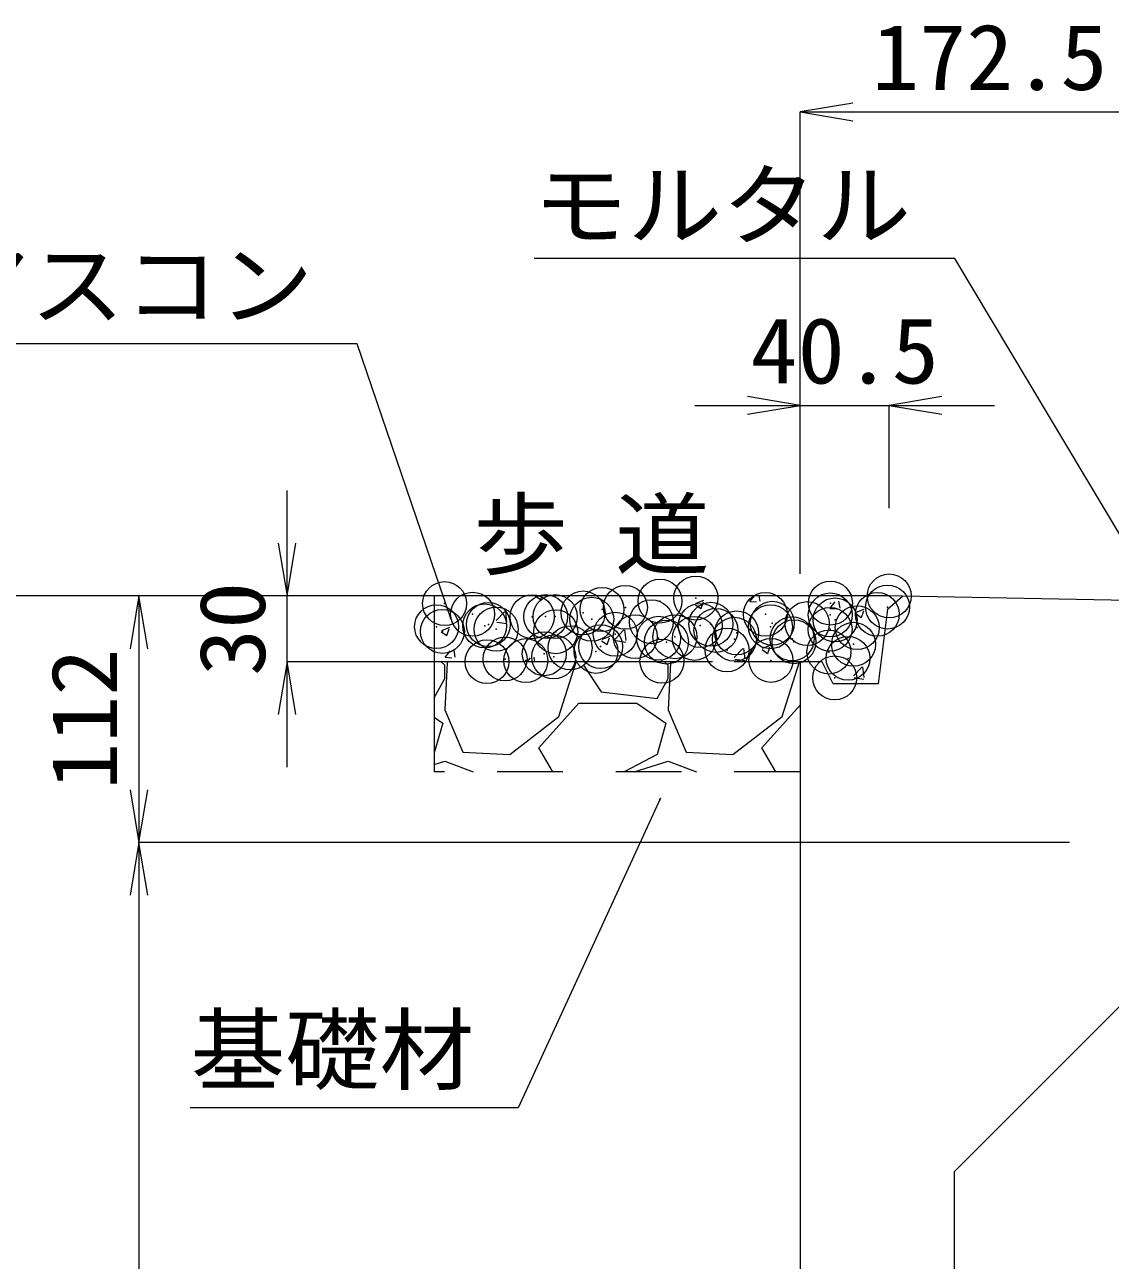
# Model space of a CAD drawing. Units: millimetres at full size. Extents: x 164402 to 209100, y 872507 to 885397.
# Drawn here: x 178320 to 178814, y 882702 to 883265 of the extents above; entities that cross this region are included whole.
import ezdxf
from ezdxf.enums import TextEntityAlignment as Align

# ---------------------------------------------------------------- set-up
doc = ezdxf.new("R2010")
doc.units = ezdxf.units.MM
doc.header["$LTSCALE"] = 40
doc.header["$PDMODE"] = 32
doc.header["$PDSIZE"] = 20
doc.linetypes.add('USER1', pattern=[1.35, 0.75, -0.6])
for name, color, linetype, lineweight in [('0_2', 7, 'Continuous', 13), ('ハッチング', 7, 'Continuous', 5), ('寸法線', 7, 'Continuous', 13), ('本体', 2, 'Continuous', 13), ('補助線', 8, 'Continuous', 13)]:
    doc.layers.add(name, color=color, linetype=linetype, lineweight=lineweight)
doc.styles.add('ＭＳ 明朝', font='')
doc.styles.get('ＭＳ 明朝').set_extended_font_data('MS Mincho')

# ---------------------------------------------------------------- blocks, each defined once
blk = doc.blocks.new('open_arrow')
at = {"color": 0, "linetype": 'Continuous', "lineweight": -2}
blk.add_lwpolyline([(7.5, 1.25), (0, 0), (7.5, -1.25)], dxfattribs=at)

msp = doc.modelspace()

# ---------------------------------------------------------------- linework, layer by layer
at = {"layer": '0_2'}
for p, q in [((178713.41, 883004.5), (178486.31, 883004.5)), ((178719.41, 883004.39), (178713.41, 883004.5))]:
    msp.add_line(p, q, dxfattribs=at)
at = {"layer": '0_2', "linetype": 'USER1', "lineweight": 5}
for p, q in [((178672.91, 882974.5), (178506.31, 882974.5)), ((178672.91, 882924.5), (178506.31, 882924.5))]:
    msp.add_line(p, q, dxfattribs=at)
at = {"layer": 'ハッチング'}
for p, q in [((178552.31, 883004.5), (178554.71, 883002.89)), ((178554.78, 883002.86), (178555.33, 883004.5)), ((178625.48, 883001.17), (178629.03, 883002.53)), ((178649.97, 883002.05), (178652.03, 883004.5)), ((178649.97, 883002.03), (178653, 883001.77)), ((178654.6, 883002.06), (178654.15, 883004.5)), ((178691.04, 882998.87), (178690.45, 883002.06)), ((178534.45, 882993.29), (178538.4, 882997.41)), ((178539.4, 882992.64), (178538.83, 882997.46)), ((178625.18, 883000.52), (178627.71, 882998.82)), ((178627.79, 882998.79), (178628.82, 883001.86)), ((178686.4, 882998.86), (178688.85, 883001.78)), ((178686.4, 882998.84), (178689.44, 882998.58)), ((178698.19, 882996.45), (178700.72, 882994.75)), ((178698.48, 882997.1), (178702.04, 882998.46)), ((178700.79, 882994.72), (178701.82, 882997.79)), ((178534.77, 882992.62), (178539.28, 882991.92)), ((178509.49, 882988.21), (178512.02, 882986.5)), ((178509.79, 882988.85), (178513.34, 882990.22)), ((178512.1, 882986.48), (178513.13, 882989.55)), ((178582.79, 882984.78), (178586.35, 882986.15)), ((178585.1, 882982.41), (178586.13, 882985.48)), ((178588.66, 882984.88), (178592.62, 882989.01)), ((178593.61, 882984.23), (178593.05, 882989.06)), ((178511.27, 882976.59), (178513.72, 882979.51)), ((178515.9, 882976.6), (178515.32, 882979.79)), ((178582.5, 882984.14), (178585.03, 882982.43)), ((178588.98, 882984.21), (178593.5, 882983.51)), ((178642.88, 882976.47), (178646.84, 882980.6)), ((178647.83, 882975.82), (178647.27, 882980.65)), ((178655.51, 882980.07), (178658.03, 882978.36)), ((178655.8, 882980.71), (178659.36, 882982.08)), ((178658.11, 882978.34), (178659.14, 882981.41)), ((178511.2, 882973.02), (178509.51, 882974.5)), ((178512.22, 882974.03), (178511.2, 882952.7)), ((178511.27, 882976.57), (178514.3, 882976.31)), ((178512.73, 882974.5), (178512.22, 882974.03)), ((178548.63, 882974.5), (178550.15, 882976.32)), ((178552.14, 882974.5), (178551.75, 882976.6)), ((178563.02, 882949.65), (178570.97, 882974.5)), ((178575.68, 882974.5), (178574.19, 882973.02)), ((178612.8, 882973.02), (178611.11, 882974.5)), ((178613.82, 882974.03), (178612.8, 882952.7)), ((178614.33, 882974.5), (178613.82, 882974.03)), ((178643.2, 882975.8), (178647.72, 882975.1)), ((178664.62, 882949.65), (178672.57, 882974.5)), ((178511.2, 882966.92), (178511.2, 882973.02)), ((178574.19, 882973.02), (178582.32, 882960.83)), ((178612.8, 882966.92), (178612.8, 882973.02)), ((178697.1, 882968.07), (178701.05, 882972.19)), ((178702.04, 882967.41), (178701.48, 882972.24)), ((178506.31, 882958.12), (178511.2, 882966.92)), ((178607.72, 882957.78), (178612.8, 882966.92)), ((178697.41, 882967.39), (178701.93, 882966.69)), ((178582.32, 882960.83), (178607.72, 882957.78)), ((178511.2, 882952.7), (178519.33, 882933.39)), ((178553.87, 882935.43), (178572.16, 882955.75)), ((178572.16, 882955.75), (178598.58, 882955.75)), ((178598.58, 882955.75), (178611.78, 882946.6)), ((178612.8, 882952.7), (178620.93, 882933.39)), ((178655.47, 882935.43), (178672.91, 882954.8)), ((178506.31, 882949.29), (178510.18, 882946.6)), ((178510.18, 882946.6), (178506.31, 882933.03)), ((178540.66, 882932.38), (178563.02, 882949.65)), ((178611.78, 882946.6), (178607.72, 882932.38)), ((178642.26, 882932.38), (178664.62, 882949.65)), ((178560.25, 882924.5), (178553.87, 882935.43)), ((178661.85, 882924.5), (178655.47, 882935.43)), ((178506.31, 882927.8), (178511.2, 882929.33)), ((178511.2, 882929.33), (178524.08, 882924.5)), ((178519.33, 882933.39), (178540.66, 882932.38)), ((178607.72, 882932.38), (178592.69, 882924.5)), ((178597.35, 882924.5), (178612.8, 882929.33)), ((178612.8, 882929.33), (178625.68, 882924.5)), ((178620.93, 882933.39), (178642.26, 882932.38))]:
    msp.add_line(p, q, dxfattribs=at)
for p in [(178625.39, 883003.53), (178511.01, 883001.02), (178582.68, 882998.34), (178593.31, 882999.31), (178609.06, 883002.15), (178686.66, 883001.23), (178712.65, 882999.46), (178523.77, 882996.2), (178550.89, 882995.05), (178557.02, 882995.09), (178561.35, 882995.1), (178574.07, 882996.78), (178578.01, 882993.91), (178605.13, 882992.76), (178657.04, 882996.14), (178660.19, 882992.07), (178676.06, 882991.93), (178686.57, 882995.88), (178688.78, 882993.6), (178708.02, 882996.14), (178507.36, 882990.52), (178510.03, 882988.35), (178529.27, 882990.88), (178530.94, 882991.51), (178534.48, 882989.38), (178561.6, 882988.23), (178588.72, 882987.08), (178627.41, 882991.05), (178632.24, 882991.62), (178634.53, 882988.82), (178643.98, 882987.7), (178659.36, 882990.47), (178686.48, 882989.32), (178698.84, 882990.07), (178568.16, 882980.88), (178582.06, 882981.43), (178597.79, 882985.97), (178608.44, 882985.24), (178612.02, 882983.5), (178615.84, 882985.94), (178624.74, 882985.17), (178642.95, 882984.79), (178669.21, 882984.99), (178670.07, 882983.65), (178697.19, 882982.5), (178538.54, 882975.8), (178547.99, 882975.07), (178556.4, 882978.18), (178560.7, 882976.74), (178579.94, 882979.27), (178639.59, 882979.9), (178659.57, 882975.16), (178685.95, 882978.97), (178694.66, 882976.1), (178530.32, 882974.6), (178609.96, 882974.82), (178688.61, 882967.21)]:
    msp.add_point(p, dxfattribs=at)
at = {"layer": '寸法線'}
for p, q in [((178672.91, 883224.86), (178845.41, 883224.86)), ((178672.91, 883014.5), (178672.91, 883224.86)), ((178624.91, 883091.23), (178761.41, 883091.23)), ((178672.91, 883018.31), (178672.91, 883091.23)), ((178713.41, 883044.5), (178713.41, 883091.23)), ((178439.29, 882926.5), (178439.29, 883052.5)), ((178673.41, 883004.5), (178286.84, 883004.5)), ((178371.89, 883004.5), (178371.89, 882892.29)), ((178673.41, 883004.5), (178371.89, 883004.5)), ((178673.41, 883004.5), (178439.29, 883004.5)), ((178632.91, 882974.5), (178439.29, 882974.5)), ((178795.41, 882892.29), (178371.89, 882892.29)), ((178371.89, 882892.29), (178371.89, 882342.29)), ((178795.41, 882892.29), (178371.89, 882892.29))]:
    msp.add_line(p, q, dxfattribs=at)
for points in [[(178836.41, 883002.34), (178743.35, 883158.14), (178551.75, 883158.14)], [(178514.05, 882993.76), (178471.27, 883119.22), (178192.58, 883119.22)], [(178609.36, 882912.51), (178544.48, 882771.42), (178395.22, 882771.42)]]:
    msp.add_lwpolyline(points, dxfattribs=at)
at = {"layer": '本体', "lineweight": 20}
for p, q in [((178712.67, 882998.55), (178719.41, 883004.39)), ((178822.41, 883002.39), (178719.41, 883004.39)), ((178672.91, 882974.5), (178672.91, 882352.29)), ((178742.91, 882742.29), (178822.91, 882822.29)), ((178742.91, 882742.29), (178742.91, 882516.32))]:
    msp.add_line(p, q, dxfattribs=at)
at = {"layer": '本体'}
for p, q in [((178712.67, 882998.55), (178708.41, 882964.5)), ((178682.91, 882974.5), (178672.91, 882974.5)), ((178687.91, 882964.5), (178682.91, 882974.5)), ((178708.41, 882964.5), (178687.91, 882964.5))]:
    msp.add_line(p, q, dxfattribs=at)
at = {"layer": '補助線'}
msp.add_line((178506.31, 883004.5), (178506.31, 882924.5), dxfattribs=at)
msp.add_point((178713.41, 883004.5), dxfattribs=at)

# ---------------------------------------------------------------- block references
at = {"layer": '寸法線', "xscale": 3.2, "yscale": 3.2}
for p in [(178672.91, 883224.86), (178713.41, 883091.23)]:
    msp.add_blockref('open_arrow', p, dxfattribs=at)
at = {"layer": '寸法線'}
for p, xscale, yscale, rotation in [((178672.91, 883091.23), 3.2, 3.2, 180), ((178439.29, 883004.5), 3.2, 3.2, 90), ((178371.89, 883004.5), 3.2, 3.2, 270), ((178514.05, 882993.76), 0.16, 0.16, 108.8), ((178439.29, 882974.5), 3.2, 3.2, 270), ((178371.89, 882892.29), 3.2, 3.2, 90), ((178609.36, 882912.51), 0.16, 0.16, 245.3), ((178371.89, 882892.29), 3.2, 3.2, 270)]:
    msp.add_blockref('open_arrow', p, dxfattribs=dict(at, xscale=xscale, yscale=yscale, rotation=rotation))

# ---------------------------------------------------------------- texts
at = {"layer": '0_2', "style": 'ＭＳ 明朝', "width": 1.05}
msp.add_text('歩 道', height=30.02, dxfattribs=at).set_placement((178524.19, 883008.51), align=Align.BOTTOM_LEFT)
at = {"layer": '寸法線', "style": 'ＭＳ 明朝', "width": 1.05}
for s, p in [('172.5', (178759.16, 883249.86)), ('40.5', (178693.16, 883116.23))]:
    msp.add_text(s, height=30.02, dxfattribs=at).set_placement(p, align=Align.MIDDLE_CENTER)
for s, p in [('モルタル', (178723.35, 883197.4)), ('普通アスコン', (178451.27, 883161.05)), ('基礎材', (178524.48, 882812.91))]:
    msp.add_text(s, height=30.02, dxfattribs=at).set_placement(p, align=Align.TOP_RIGHT)
for s, p in [('30', (178414.29, 882989.5)), ('112', (178346.89, 882948.39))]:
    msp.add_text(s, height=30.02, rotation=90, dxfattribs=at).set_placement(p, align=Align.MIDDLE_CENTER)

doc.saveas('drawing.dxf')
